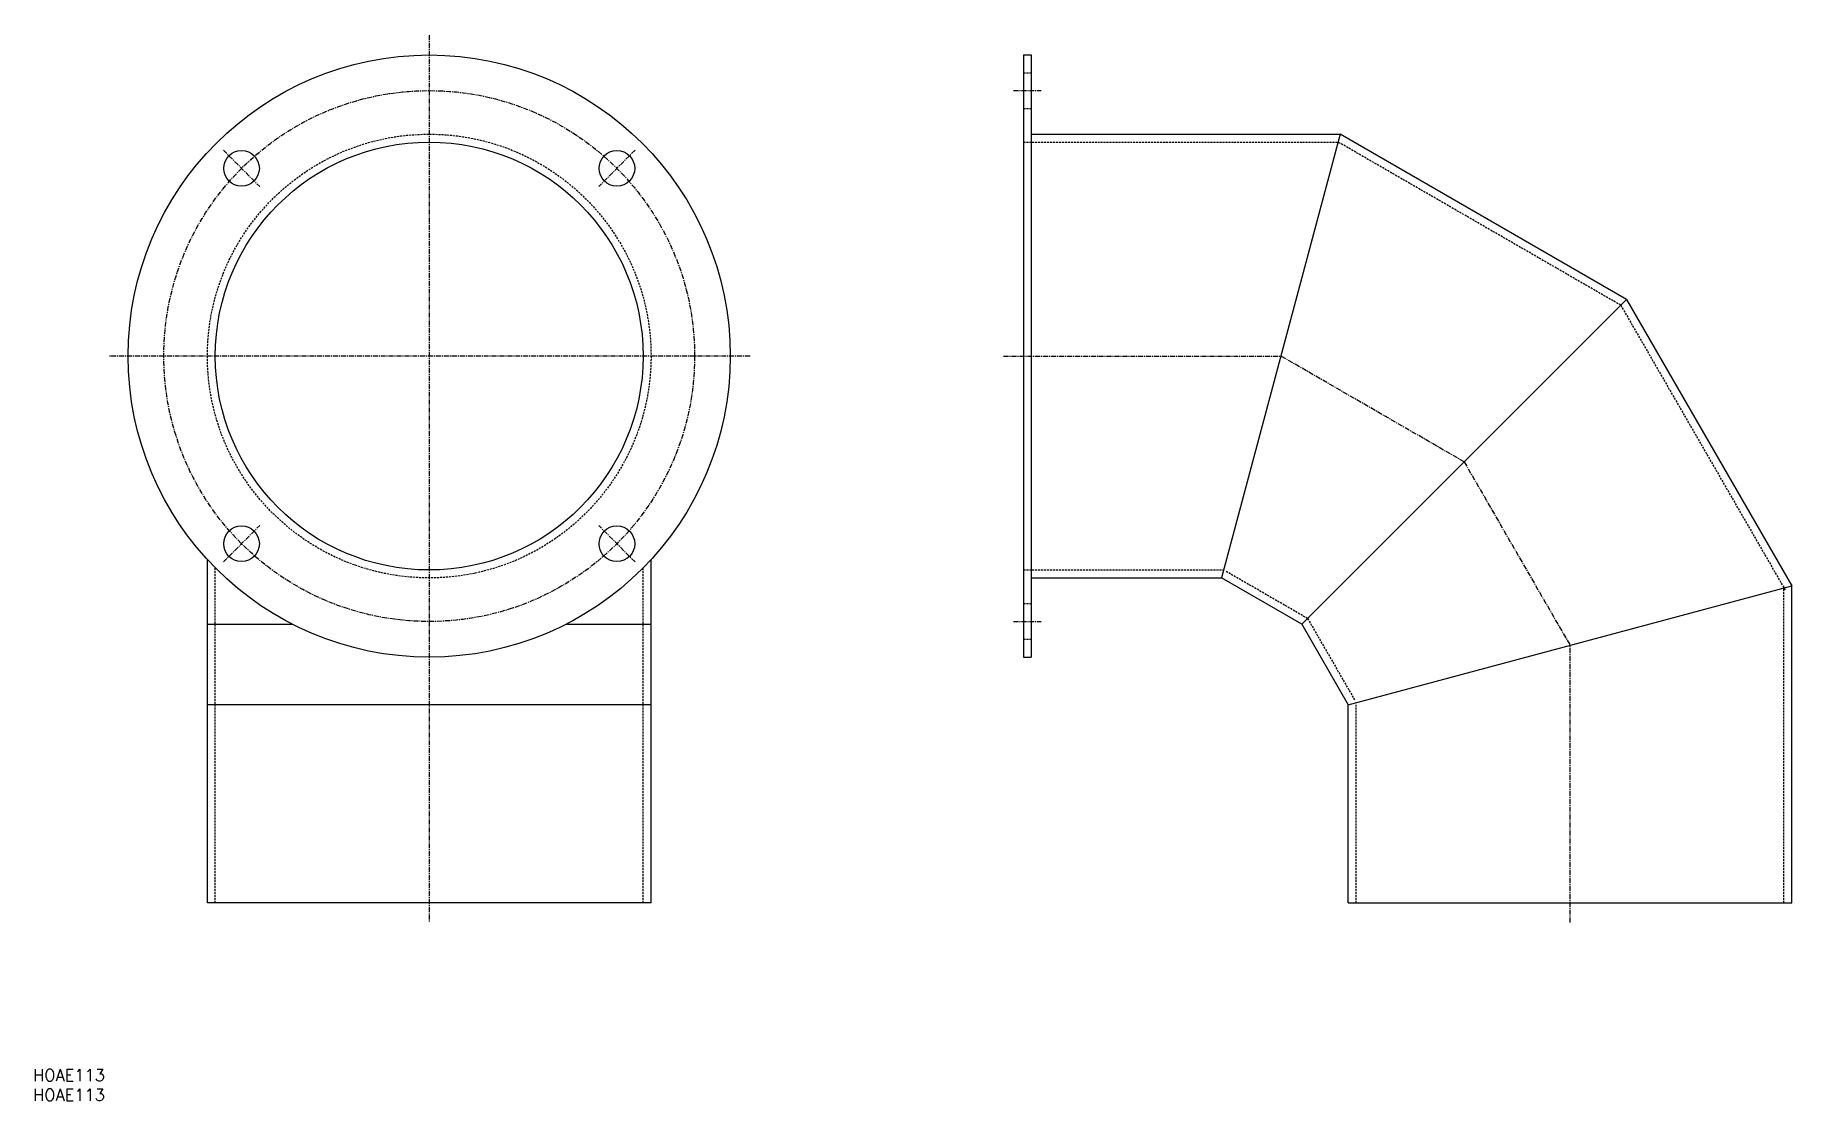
# Model space of a CAD drawing. Extents: x 1 to 444, y 0 to 269.
import ezdxf

# ---------------------------------------------------------------- set-up
doc = ezdxf.new("R2010")
doc.units = 0
doc.linetypes.add('CENTER', pattern=[2, 1.25, -0.25, 0.25, -0.25])
doc.linetypes.add('DASHED', pattern=[0.75, 0.5, -0.25])
doc.layers.get('0').update_dxf_attribs({"linetype": 'CONTINUOUS'})
doc.layers.add('CENTER', color=1, linetype='CENTER')
doc.styles.get("Standard").update_dxf_attribs({"font": 'txt.shx'})

# ---------------------------------------------------------------- blocks, each defined once
blk = doc.blocks.new('*U9')
at = {"color": 7, "linetype": 'CONTINUOUS'}
blk.add_text('HOAE113', height=3, dxfattribs=at).set_placement((0, 0))
blk = doc.blocks.new('*U10')
at = {"color": 7, "linetype": 'CONTINUOUS'}
blk.add_text('HOAE113', height=3, dxfattribs=at).set_placement((0, 5))

msp = doc.modelspace()

# ---------------------------------------------------------------- linework, layer by layer
at = {"color": 7, "linetype": 'CONTINUOUS'}
for p, q in [((250, 264), (250, 112)), ((250, 264), (252, 264)), ((252, 264), (252, 112)), ((252, 244), (330.01, 244)), ((330.01, 244), (300, 132)), ((402.28, 202.28), (330.01, 244)), ((320.29, 120.29), (402.28, 202.28)), ((402.28, 202.28), (444, 130.01)), ((44, 50), (44, 136.62)), ((156, 50), (156, 136.62)), ((252, 132), (300, 132)), ((320.29, 120.29), (300, 132)), ((332, 100), (444, 130.01)), ((444, 50), (444, 130.01)), ((44, 120.29), (65.49, 120.29)), ((134.51, 120.29), (156, 120.29)), ((320.29, 120.29), (332, 100)), ((250, 112), (252, 112)), ((156, 100), (44, 100)), ((332, 50), (332, 100)), ((156, 50), (44, 50)), ((332, 50), (444, 50))]:
    msp.add_line(p, q, dxfattribs=at)
at = {"color": 3, "linetype": 'DASHED'}
for p, q in [((250, 259.5), (252, 259.5)), ((250, 250.5), (252, 250.5)), ((250, 242), (329.47, 242)), ((400.81, 200.81), (329.47, 242)), ((400.81, 200.81), (442.27, 129.01)), ((46, 50), (46, 134.52)), ((154, 50), (154, 134.52)), ((250, 134), (300.54, 134)), ((321.75, 121.75), (301, 133.73)), ((442, 50), (442, 130.01)), ((250, 125.5), (252, 125.5)), ((321.75, 121.75), (333.73, 101)), ((250, 116.5), (252, 116.5)), ((334, 50), (334, 100))]:
    msp.add_line(p, q, dxfattribs=at)
at = {"color": 7, "linetype": 'CONTINUOUS'}
for centre, radius in [((100, 188), 76), ((100, 188), 54), ((52.62, 235.38), 4.5), ((147.38, 235.38), 4.5), ((52.62, 140.62), 4.5), ((147.38, 140.62), 4.5)]:
    msp.add_circle(centre, radius, dxfattribs=at)
at = {"color": 3, "linetype": 'DASHED'}
msp.add_circle((100, 188), 56, dxfattribs=at)
at = {"layer": 'CENTER', "color": 1, "linetype": 'CENTER'}
for p, q in [((100, 269), (100, 45)), ((247.5, 255), (254.5, 255)), ((48.03, 239.97), (57.22, 230.78)), ((151.97, 239.97), (142.78, 230.78)), ((181, 188), (19, 188)), ((245, 188), (315.01, 188)), ((361.28, 161.28), (315.01, 188)), ((361.28, 161.28), (388, 115.01)), ((48.03, 136.03), (57.22, 145.22)), ((151.97, 136.03), (142.78, 145.22)), ((247.5, 121), (254.5, 121)), ((388, 45), (388, 115.01))]:
    msp.add_line(p, q, dxfattribs=at)
msp.add_circle((100, 188), 67, dxfattribs=at)

# ---------------------------------------------------------------- block references
at = {"color": 7, "linetype": 'CONTINUOUS'}
for name in ['*U10', '*U9']:
    msp.add_blockref(name, (0, 0), dxfattribs=at)

doc.saveas('drawing.dxf')
